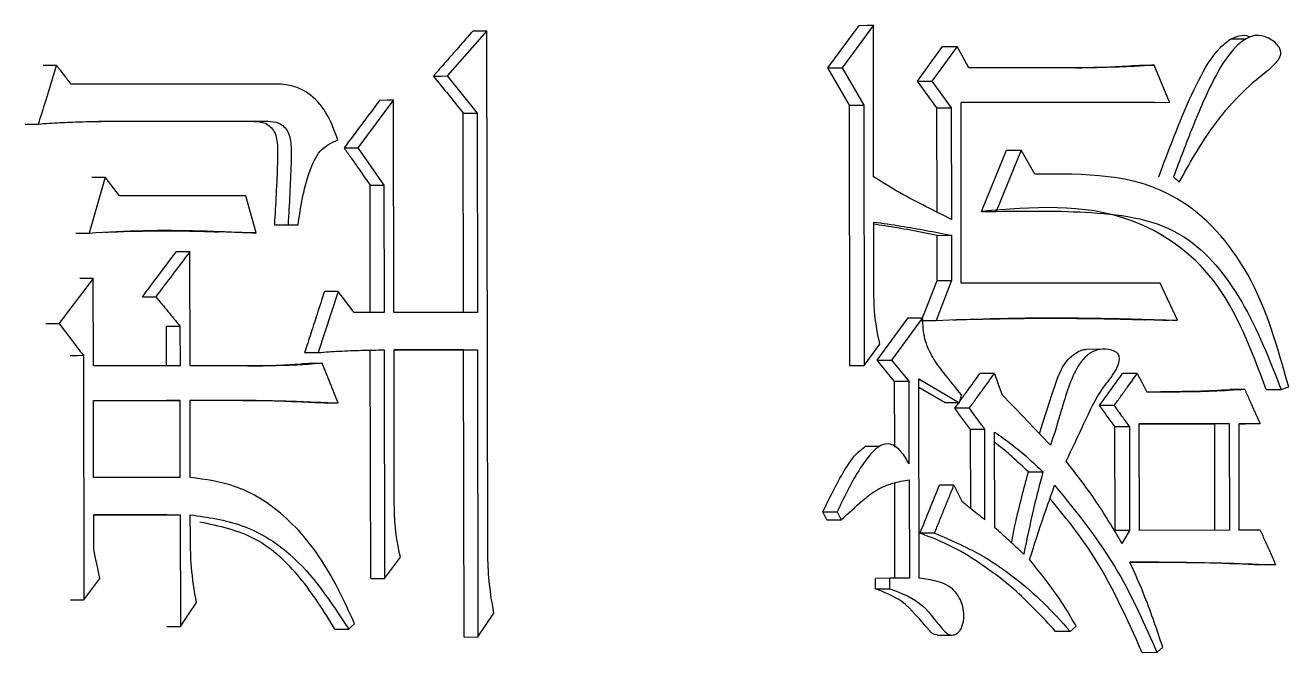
# Model space of a CAD drawing. Header units: millimetres. Extents: x 2462 to 4142, y 835 to 2023.
# Drawn here: x 3101.96 to 3107.11, y 1162.54 to 1165.09 of the extents above; entities that cross this region are included whole.
import ezdxf

# ---------------------------------------------------------------- set-up
doc = ezdxf.new("R2010")
doc.units = ezdxf.units.MM

msp = doc.modelspace()

# ---------------------------------------------------------------- linework, layer by layer
at = {"color": 7, "linetype": 'Continuous', "lineweight": 25}
for p, q in [((3105.2284, 1164.9162), (3105.355, 1165.0893)), ((3105.4135, 1165.0896), (3105.2868, 1164.9164)), ((3105.4146, 1164.473), (3105.4135, 1165.0896)), ((3103.8395, 1165.0673), (3103.6782, 1164.8833)), ((3103.8431, 1162.9579), (3103.8395, 1165.0673)), ((3106.9292, 1165.0331), (3106.8679, 1165.0328)), ((3105.5928, 1164.8622), (3105.6952, 1165.0029)), ((3105.7542, 1165.0032), (3105.6517, 1164.8625)), ((3105.8018, 1164.9166), (3105.7542, 1165.0032)), ((3106.6196, 1164.7763), (3106.5568, 1164.9277)), ((3103.6782, 1164.8833), (3103.7997, 1164.7319)), ((3105.3159, 1164.7648), (3105.2284, 1164.9162)), ((3105.2868, 1164.9164), (3105.3744, 1164.765)), ((3106.2823, 1164.9168), (3105.8018, 1164.9166)), ((3102.9635, 1164.8505), (3102.1449, 1164.8501)), ((3105.672, 1164.7541), (3105.5928, 1164.8622)), ((3105.6517, 1164.8625), (3105.7309, 1164.7543)), ((3103.4596, 1164.7859), (3103.3139, 1164.5911)), ((3103.4611, 1163.9205), (3103.4596, 1164.7859)), ((3105.7704, 1164.776), (3106.6196, 1164.7763)), ((3105.7717, 1164.0404), (3105.7704, 1164.776)), ((3106.5595, 1164.776), (3105.7704, 1164.7758)), ((3106.5595, 1164.776), (3106.6196, 1164.7763)), ((3103.7446, 1163.9204), (3103.7432, 1164.7317)), ((3103.7997, 1164.7319), (3103.8011, 1163.9206)), ((3105.3177, 1163.7047), (3105.3159, 1164.7648)), ((3105.3744, 1164.765), (3105.3762, 1163.7049)), ((3105.6727, 1164.3294), (3105.672, 1164.7541)), ((3105.7309, 1164.7543), (3105.7317, 1164.3)), ((3102.8921, 1164.6988), (3102.2581, 1164.6985)), ((3102.9475, 1164.6991), (3102.2684, 1164.6988)), ((3102.8922, 1164.6988), (3102.9476, 1164.6991)), ((3103.3139, 1164.5911), (3103.4197, 1164.4397)), ((3105.8541, 1164.3323), (3105.956, 1164.5811)), ((3106.0154, 1164.5814), (3105.9133, 1164.3325)), ((3106.0707, 1164.484), (3106.0154, 1164.5814)), ((3102.2852, 1164.4716), (3102.2199, 1164.2444)), ((3102.3428, 1164.3959), (3102.2852, 1164.4716)), ((3103.3646, 1163.9204), (3103.3637, 1164.4394)), ((3103.4197, 1164.4397), (3103.4205, 1163.9205)), ((3102.8583, 1164.3962), (3102.3428, 1164.3959)), ((3102.8993, 1164.2447), (3102.8583, 1164.3962)), ((3103.0297, 1164.2773), (3102.9742, 1164.277)), ((3103.0149, 1164.277), (3102.9742, 1164.277)), ((3103.0149, 1164.277), (3103.0704, 1164.2773)), ((3103.0297, 1164.2773), (3103.0704, 1164.2773)), ((3105.4154, 1164.0078), (3105.4149, 1164.2891)), ((3102.844, 1164.2445), (3102.7447, 1164.2489)), ((3105.6728, 1164.2349), (3105.7318, 1164.2351)), ((3105.6732, 1164.051), (3105.6728, 1164.2349)), ((3105.7318, 1164.2351), (3105.7321, 1164.0512)), ((3102.6307, 1163.7037), (3102.6299, 1164.1689)), ((3102.1822, 1164.0603), (3102.2366, 1164.0605)), ((3102.2372, 1163.7035), (3102.2366, 1164.0605)), ((3105.6102, 1163.8887), (3105.6732, 1164.051)), ((3105.7321, 1164.0512), (3105.6691, 1163.8889)), ((3105.6732, 1164.051), (3105.7321, 1164.0512)), ((3103.2336, 1164.0069), (3103.1527, 1163.7581)), ((3103.2988, 1163.9204), (3103.2336, 1164.0069)), ((3106.5817, 1164.0407), (3105.7717, 1164.0404)), ((3106.6524, 1163.8893), (3106.5817, 1164.0407)), ((3103.4205, 1163.9205), (3103.2988, 1163.9204)), ((3103.8011, 1163.9206), (3103.4611, 1163.9205)), ((3105.4286, 1163.7264), (3105.5549, 1163.8995)), ((3105.6137, 1163.8997), (3105.4872, 1163.7266)), ((3105.5549, 1163.8995), (3105.6137, 1163.8998)), ((3102.5349, 1163.7035), (3102.5346, 1163.8657)), ((3102.5895, 1163.866), (3102.5898, 1163.7037)), ((3106.5922, 1163.889), (3106.52, 1163.8915)), ((3105.3762, 1163.7049), (3105.4395, 1163.7915)), ((3102.1961, 1163.7468), (3102.1978, 1162.7516)), ((3103.3664, 1162.8385), (3103.3648, 1163.7688)), ((3103.4208, 1163.769), (3103.4224, 1162.8387)), ((3103.4613, 1163.769), (3103.8013, 1163.7692)), ((3103.4624, 1163.1416), (3103.4613, 1163.769)), ((3103.7449, 1163.7689), (3103.4613, 1163.7688)), ((3103.7449, 1163.7689), (3103.8013, 1163.7692)), ((3103.7468, 1162.6007), (3103.7449, 1163.7689)), ((3103.8013, 1163.7692), (3103.8033, 1162.6009)), ((3106.3405, 1163.7713), (3106.28, 1163.7711)), ((3102.5898, 1163.7037), (3102.2372, 1163.7035)), ((3102.9002, 1163.7039), (3102.6307, 1163.7037)), ((3105.3177, 1163.7047), (3105.3762, 1163.7049)), ((3105.5, 1163.6399), (3105.4286, 1163.7264)), ((3105.4872, 1163.7266), (3105.5587, 1163.6401)), ((3105.5587, 1163.6401), (3105.5, 1163.6399)), ((3105.5004, 1163.3728), (3105.5, 1163.6399)), ((3105.5593, 1163.3048), (3105.5587, 1163.6401)), ((3105.5997, 1162.8396), (3105.5983, 1163.6509)), ((3105.5983, 1163.6509), (3105.7646, 1163.5536)), ((3105.7056, 1163.5534), (3105.5984, 1163.6162)), ((3105.7646, 1163.5536), (3105.7725, 1163.5861)), ((3106.9261, 1163.6081), (3106.8656, 1163.6079)), ((3107.074, 1163.6082), (3107.1051, 1163.619)), ((3102.2375, 1163.5629), (3102.59, 1163.5631)), ((3102.238, 1163.2492), (3102.2375, 1163.5629)), ((3102.59, 1163.5631), (3102.5351, 1163.5629)), ((3102.5905, 1163.2494), (3102.59, 1163.5631)), ((3102.9005, 1163.5633), (3102.6309, 1163.5631)), ((3102.6314, 1163.2494), (3102.6309, 1163.5631)), ((3102.8452, 1163.563), (3102.6309, 1163.5629)), ((3102.8452, 1163.563), (3102.9005, 1163.5633)), ((3105.7451, 1163.5318), (3105.761, 1163.5536)), ((3105.8042, 1163.532), (3105.7451, 1163.5318)), ((3106.3945, 1163.543), (3106.3347, 1163.5428)), ((3105.8675, 1163.4455), (3105.8083, 1163.4453)), ((3105.8083, 1163.4453), (3105.8089, 1163.125)), ((3105.8681, 1163.0777), (3105.8675, 1163.4455)), ((3105.9076, 1163.0453), (3105.907, 1163.4347)), ((3106.4574, 1163.4565), (3106.3975, 1163.4563)), ((3106.3982, 1163.0344), (3106.3975, 1163.4563)), ((3106.4581, 1163.0346), (3106.4574, 1163.4565)), ((3106.864, 1163.4675), (3106.4966, 1163.4674)), ((3106.4973, 1163.0347), (3106.4966, 1163.4674)), ((3106.8035, 1163.4672), (3106.4966, 1163.4671)), ((3106.864, 1163.4675), (3106.8035, 1163.4672)), ((3106.8043, 1163.0345), (3106.8035, 1163.4672)), ((3106.8647, 1163.0348), (3106.864, 1163.4675)), ((3106.9887, 1163.4675), (3106.903, 1163.4675)), ((3106.9037, 1163.0348), (3106.903, 1163.4675)), ((3106.928, 1163.4673), (3106.903, 1163.4672)), ((3105.4369, 1163.3756), (3105.3784, 1163.3753)), ((3102.5905, 1163.2494), (3102.238, 1163.2492)), ((3105.5013, 1162.8396), (3105.5007, 1163.228)), ((3105.5594, 1163.2399), (3105.5601, 1162.8396)), ((3106.0448, 1163.2723), (3106.1043, 1163.2725)), ((3102.2383, 1163.0978), (3102.5908, 1163.098)), ((3102.2385, 1162.9572), (3102.2383, 1163.0978)), ((3102.5359, 1163.0977), (3102.2383, 1163.0976)), ((3102.5359, 1163.0977), (3102.5908, 1163.098)), ((3102.5908, 1163.098), (3102.5916, 1162.6436)), ((3102.6319, 1163.0006), (3102.6317, 1163.098)), ((3105.2076, 1163.1097), (3105.266, 1163.1099)), ((3105.2235, 1163.0773), (3105.2076, 1163.1097)), ((3105.2235, 1163.0773), (3105.2819, 1163.0775)), ((3105.266, 1163.1099), (3105.2819, 1163.0775)), ((3105.6627, 1163.0235), (3105.6038, 1163.0233)), ((3106.8647, 1163.0348), (3106.4973, 1163.0347)), ((3106.9894, 1163.0348), (3106.9037, 1163.0348)), ((3103.4224, 1162.8387), (3103.4871, 1162.9253)), ((3103.3664, 1162.8385), (3103.4224, 1162.8387)), ((3105.4808, 1162.8396), (3105.4222, 1162.8393)), ((3105.4222, 1162.7961), (3105.4222, 1162.8393)), ((3105.4809, 1162.7963), (3105.4808, 1162.8396)), ((3105.5601, 1162.8396), (3105.4808, 1162.8396)), ((3105.4222, 1162.7961), (3105.4809, 1162.7963)), ((3102.1435, 1162.7514), (3102.1978, 1162.7516)), ((3103.8033, 1162.6009), (3103.8678, 1162.6983)), ((3102.5367, 1162.6434), (3102.5916, 1162.6436)), ((3103.2208, 1162.6329), (3103.2766, 1162.6331)), ((3105.6738, 1162.6084), (3105.7328, 1162.6087)), ((3106.2155, 1162.6235), (3106.1559, 1162.6233)), ((3103.7468, 1162.6007), (3103.8033, 1162.6009)), ((3106.5686, 1162.5371), (3106.5085, 1162.5368))]:
    msp.add_line(p, q, dxfattribs=at)
at = {"color": 7, "linetype": 'Continuous', "lineweight": 25, "flags": 128}
for points in [[(3105.355, 1165.0893), (3105.3878, 1165.0895), (3105.4135, 1165.0896)], [(3103.783, 1165.067), (3103.8147, 1165.0672), (3103.8395, 1165.0673)], [(3105.6952, 1165.0029), (3105.7283, 1165.003), (3105.7542, 1165.0032)], [(3102.0872, 1164.9258), (3102.0568, 1164.9257), (3102.033, 1164.9256)], [(3106.4967, 1164.9275), (3106.5303, 1164.9276), (3106.5568, 1164.9277)], [(3103.6218, 1164.8831), (3103.6534, 1164.8832), (3103.6782, 1164.8833)], [(3105.2284, 1164.9162), (3105.2611, 1164.9163), (3105.2868, 1164.9164)], [(3105.5928, 1164.8622), (3105.6258, 1164.8624), (3105.6517, 1164.8625)], [(3103.4036, 1164.7856), (3103.435, 1164.7858), (3103.4596, 1164.7859)], [(3103.7432, 1164.7317), (3103.7749, 1164.7318), (3103.7997, 1164.7319)], [(3105.3159, 1164.7648), (3105.3486, 1164.7649), (3105.3744, 1164.765)], [(3105.672, 1164.7541), (3105.705, 1164.7542), (3105.7309, 1164.7543)], [(3101.9595, 1164.6876), (3101.9897, 1164.6877), (3102.0136, 1164.6878)], [(3103.258, 1164.5908), (3103.2893, 1164.591), (3103.3139, 1164.5911)], [(3105.956, 1164.5811), (3105.9893, 1164.5813), (3106.0154, 1164.5814)], [(3102.2307, 1164.4713), (3102.2612, 1164.4715), (3102.2852, 1164.4716)], [(3106.6593, 1164.4518), (3106.6533, 1164.4573), (3106.6446, 1164.4653), (3106.6358, 1164.4734)], [(3103.3637, 1164.4394), (3103.395, 1164.4396), (3103.4197, 1164.4397)], [(3105.8541, 1164.3323), (3105.8689, 1164.3324), (3105.8837, 1164.3324), (3105.9133, 1164.3325)], [(3102.1655, 1164.2442), (3102.1959, 1164.2443), (3102.2199, 1164.2444)], [(3102.8993, 1164.2447), (3102.8683, 1164.2446), (3102.844, 1164.2445)], [(3102.5749, 1164.1686), (3102.6057, 1164.1688), (3102.6299, 1164.1689)], [(3103.2336, 1164.0069), (3103.2024, 1164.0068), (3103.1779, 1164.0067)], [(3102.4363, 1163.9847), (3102.4669, 1163.9848), (3102.491, 1163.9849)], [(3102.043, 1163.8763), (3102.0733, 1163.8764), (3102.0972, 1163.8766)], [(3102.5346, 1163.8657), (3102.5653, 1163.8659), (3102.5895, 1163.866)], [(3105.6102, 1163.8887), (3105.6432, 1163.8888), (3105.6691, 1163.8889)], [(3106.6524, 1163.8893), (3106.6187, 1163.8891), (3106.5922, 1163.889)], [(3102.1418, 1163.7465), (3102.1722, 1163.7467), (3102.1961, 1163.7468)], [(3103.0971, 1163.7578), (3103.1282, 1163.758), (3103.1527, 1163.7581)], [(3103.1134, 1163.7146), (3103.1446, 1163.7147), (3103.169, 1163.7148)], [(3105.4286, 1163.7264), (3105.4614, 1163.7265), (3105.4872, 1163.7266)], [(3105.9065, 1163.6727), (3105.8734, 1163.6725), (3105.8473, 1163.6724)], [(3105.9065, 1163.6727), (3105.9224, 1163.6294), (3105.9382, 1163.5862)], [(3106.4884, 1163.6729), (3106.4548, 1163.6727), (3106.4284, 1163.6726)], [(3106.4884, 1163.6729), (3106.508, 1163.635), (3106.5277, 1163.5972)], [(3107.0133, 1163.6079), (3107.038, 1163.608), (3107.056, 1163.6081), (3107.074, 1163.6082)], [(3103.2344, 1163.5526), (3103.2032, 1163.5525), (3103.1786, 1163.5523)], [(3105.7646, 1163.5536), (3105.7316, 1163.5535), (3105.7056, 1163.5534)], [(3106.9887, 1163.4675), (3106.9547, 1163.4674), (3106.928, 1163.4673)], [(3105.7415, 1163.2183), (3105.7084, 1163.2182), (3105.6825, 1163.218)], [(3105.7415, 1163.2183), (3105.7573, 1163.1858), (3105.7732, 1163.1534)], [(3106.4581, 1163.0346), (3106.4246, 1163.0345), (3106.3982, 1163.0344)], [(3106.4269, 1162.9806), (3106.4425, 1163.0076), (3106.4581, 1163.0346)], [(3102.2633, 1162.8382), (3102.2532, 1162.8867), (3102.2458, 1162.9219), (3102.2385, 1162.9572)], [(3107.0519, 1162.8942), (3107.0179, 1162.8941), (3106.9912, 1162.894)], [(3103.2766, 1162.6331), (3103.2887, 1162.644), (3103.3009, 1162.6548)], [(3106.2155, 1162.6235), (3106.2273, 1162.6343), (3106.239, 1162.6452)], [(3106.5686, 1162.5371), (3106.5804, 1162.5479), (3106.5921, 1162.5587)]]:
    msp.add_lwpolyline(points, dxfattribs=at)
at = {"color": 7, "linetype": 'Continuous', "lineweight": 25}
for points, knots in [([(3103.783, 1165.067), (3103.763, 1165.0442), (3103.7262, 1165.0021), (3103.6724, 1164.9408), (3103.6387, 1164.9023), (3103.6218, 1164.8831)], [0, 0, 0, 0, 0.37251, 0.686255, 1, 1, 1, 1]), ([(3106.5757, 1164.4731), (3106.606, 1164.5535), (3106.6561, 1164.6861), (3106.7346, 1164.8653), (3106.7997, 1164.977), (3106.8623, 1165.0319), (3106.9024, 1165.0492), (3106.9326, 1165.0502), (3106.9467, 1165.0422), (3106.9487, 1165.0411)], [0, 0, 0, 0, 0.340744, 0.562095, 0.785843, 0.86251, 0.925647, 0.989253, 1, 1, 1, 1]), ([(3106.6593, 1164.4517), (3106.7003, 1164.5248), (3106.7957, 1164.695), (3106.9413, 1164.8492), (3107.0479, 1164.9272), (3107.0681, 1164.9572), (3107.0728, 1164.9693), (3107.0734, 1164.981), (3107.0705, 1164.9926), (3107.0615, 1165.0083), (3107.0389, 1165.0297), (3107.0054, 1165.0468), (3106.9656, 1165.0502), (3106.9213, 1165.0323), (3106.8609, 1164.9773), (3106.7878, 1164.8538), (3106.7129, 1164.6774), (3106.6616, 1164.5415), (3106.6359, 1164.4734)], [0, 0, 0, 0, 0.1630543, 0.380104, 0.4338973, 0.4429513, 0.4520899, 0.4580082, 0.4639154, 0.4738499, 0.4929681, 0.5284012, 0.5556325, 0.5828568, 0.6338586, 0.7245, 0.8619389, 1, 1, 1, 1]), ([(3102.0136, 1164.6878), (3102.0232, 1164.7191), (3102.0404, 1164.7744), (3102.0649, 1164.8537), (3102.0798, 1164.9018), (3102.0872, 1164.9258)], [0, 0, 0, 0, 0.394054, 0.697027, 1, 1, 1, 1]), ([(3102.0872, 1164.9258), (3102.092, 1164.9195), (3102.1016, 1164.9069), (3102.1161, 1164.888), (3102.1305, 1164.8691), (3102.1401, 1164.8564), (3102.1449, 1164.8501)], [0, 0, 0, 0, 0.25, 0.5, 0.75, 1, 1, 1, 1]), ([(3106.2384, 1164.9168), (3106.2601, 1164.917), (3106.3089, 1164.9176), (3106.395, 1164.9207), (3106.4593, 1164.925), (3106.4967, 1164.9275)], [0, 0, 0, 0, 0.251979, 0.564856, 1, 1, 1, 1]), ([(3106.5568, 1164.9277), (3106.5299, 1164.9259), (3106.4761, 1164.9222), (3106.3846, 1164.9181), (3106.32, 1164.9173), (3106.2823, 1164.9168)], [0, 0, 0, 0, 0.294545, 0.589103, 1, 1, 1, 1]), ([(3103.6218, 1164.8831), (3103.6421, 1164.8578), (3103.6826, 1164.8074), (3103.723, 1164.7569), (3103.7432, 1164.7317)], [0, 0, 0, 0, 0.5, 1, 1, 1, 1]), ([(3103.2326, 1164.6235), (3103.2185, 1164.6617), (3103.191, 1164.7366), (3103.1198, 1164.8145), (3103.0396, 1164.8499), (3102.9888, 1164.8503), (3102.9635, 1164.8505)], [0, 0, 0, 0, 0.291536, 0.572529, 0.787238, 1, 1, 1, 1]), ([(3103.4036, 1164.7856), (3103.3851, 1164.7609), (3103.3516, 1164.7161), (3103.3031, 1164.6511), (3103.273, 1164.6109), (3103.258, 1164.5908)], [0, 0, 0, 0, 0.380988, 0.690494, 1, 1, 1, 1]), ([(3102.0136, 1164.6878), (3102.0427, 1164.6899), (3102.0997, 1164.6939), (3102.1846, 1164.6972), (3102.2405, 1164.6982), (3102.2684, 1164.6988)], [0, 0, 0, 0, 0.342501, 0.6712, 1, 1, 1, 1]), ([(3102.8921, 1164.6988), (3102.9074, 1164.698), (3102.9383, 1164.6963), (3102.9807, 1164.6575), (3102.9882, 1164.5929), (3102.985, 1164.467), (3102.979, 1164.3611), (3102.9742, 1164.277)], [0, 0, 0, 0, 0.110713, 0.224021, 0.354792, 0.487696, 1, 1, 1, 1]), ([(3102.9475, 1164.6991), (3102.9628, 1164.6983), (3102.9937, 1164.6965), (3103.0361, 1164.6578), (3103.0437, 1164.5931), (3103.0405, 1164.4672), (3103.0345, 1164.3613), (3103.0297, 1164.2773)], [0, 0, 0, 0, 0.110827, 0.224198, 0.354947, 0.487818, 1, 1, 1, 1]), ([(3103.0704, 1164.2773), (3103.0824, 1164.3563), (3103.0989, 1164.4655), (3103.1615, 1164.5916), (3103.2093, 1164.6131), (3103.2326, 1164.6235)], [0, 0, 0, 0, 0.573316, 0.79235, 1, 1, 1, 1]), ([(3103.258, 1164.5908), (3103.2669, 1164.5781), (3103.2848, 1164.5526), (3103.32, 1164.5021), (3103.3463, 1164.4644), (3103.3637, 1164.4394)], [0, 0, 0, 0, 0.252881, 0.505762, 1, 1, 1, 1]), ([(3105.7317, 1164.3), (3105.6972, 1164.3171), (3105.6264, 1164.3521), (3105.5197, 1164.4072), (3105.4496, 1164.4511), (3105.4146, 1164.473)], [0, 0, 0, 0, 0.32194, 0.6606, 1, 1, 1, 1]), ([(3107.1051, 1163.619), (3107.0601, 1163.7783), (3106.9724, 1164.0887), (3106.6068, 1164.4885), (3106.2726, 1164.4857), (3106.0707, 1164.484)], [0, 0, 0, 0, 0.294377, 0.573566, 1, 1, 1, 1]), ([(3107.0133, 1163.6079), (3106.9538, 1163.7678), (3106.8382, 1164.078), (3106.3993, 1164.3786), (3106.0605, 1164.3498), (3105.8541, 1164.3323)], [0, 0, 0, 0, 0.2936619, 0.5697682, 1, 1, 1, 1]), ([(3105.9133, 1164.3325), (3106.0421, 1164.3342), (3106.2994, 1164.3374), (3106.6762, 1164.2856), (3106.9326, 1163.9704), (3107.0263, 1163.7305), (3107.074, 1163.6082)], [0, 0, 0, 0, 0.273656, 0.5467643, 0.7688728, 1, 1, 1, 1]), ([(3102.2199, 1164.2444), (3102.2936, 1164.2487), (3102.4439, 1164.2574), (3102.6323, 1164.2552), (3102.7849, 1164.2497), (3102.8612, 1164.2464), (3102.8993, 1164.2447)], [0, 0, 0, 0, 0.324735, 0.662197, 0.831093, 1, 1, 1, 1]), ([(3102.2844, 1164.2479), (3102.2845, 1164.2479), (3102.2845, 1164.2479), (3102.2902, 1164.2481), (3102.3666, 1164.2511), (3102.4895, 1164.2541), (3102.5891, 1164.2534), (3102.678, 1164.2516), (3102.7219, 1164.2498), (3102.7475, 1164.2488)], [0, 0, 0, 0, 0.00169, 0.006622, 0.063807, 0.468309, 0.690429, 0.819789, 1, 1, 1, 1]), ([(3105.4149, 1164.2891), (3105.4518, 1164.2839), (3105.5233, 1164.2739), (3105.6289, 1164.2553), (3105.6975, 1164.2419), (3105.7318, 1164.2351)], [0, 0, 0, 0, 0.347753, 0.673826, 1, 1, 1, 1]), ([(3105.6728, 1164.2349), (3105.6366, 1164.242), (3105.566, 1164.2559), (3105.4799, 1164.2706), (3105.4301, 1164.2779), (3105.4149, 1164.2801)], [0, 0, 0, 0, 0.422723, 0.824377, 1, 1, 1, 1]), ([(3102.4363, 1163.9847), (3102.4594, 1164.0153), (3102.5056, 1164.0767), (3102.5518, 1164.138), (3102.5749, 1164.1686)], [0, 0, 0, 0, 0.5, 1, 1, 1, 1]), ([(3102.6299, 1164.1689), (3102.6067, 1164.1382), (3102.5605, 1164.0769), (3102.5142, 1164.0156), (3102.491, 1163.9849)], [0, 0, 0, 0, 0.5, 1, 1, 1, 1]), ([(3102.2366, 1164.0605), (3102.2134, 1164.0299), (3102.167, 1163.9685), (3102.1205, 1163.9072), (3102.0972, 1163.8766)], [0, 0, 0, 0, 0.5, 1, 1, 1, 1]), ([(3103.1779, 1164.0067), (3103.1678, 1163.9756), (3103.1493, 1163.9187), (3103.1224, 1163.8357), (3103.1055, 1163.7838), (3103.0971, 1163.7578)], [0, 0, 0, 0, 0.374076, 0.687038, 1, 1, 1, 1]), ([(3105.4395, 1163.7915), (3105.4316, 1163.8313), (3105.4173, 1163.9024), (3105.416, 1163.9756), (3105.4154, 1164.0078)], [0, 0, 0, 0, 0.558835, 1, 1, 1, 1]), ([(3102.491, 1163.9849), (3102.5074, 1163.9651), (3102.5403, 1163.9255), (3102.5731, 1163.8858), (3102.5895, 1163.866)], [0, 0, 0, 0, 0.500001, 1, 1, 1, 1]), ([(3105.7725, 1163.5861), (3105.7479, 1163.616), (3105.7074, 1163.6653), (3105.6532, 1163.7373), (3105.6183, 1163.813), (3105.6153, 1163.8706), (3105.6137, 1163.8997)], [0, 0, 0, 0, 0.334385, 0.5522024, 0.7732715, 1, 1, 1, 1]), ([(3105.6691, 1163.8889), (3105.7424, 1163.8916), (3105.9436, 1163.8988), (3106.2719, 1163.901), (3106.5255, 1163.8932), (3106.6524, 1163.8893)], [0, 0, 0, 0, 0.2224698, 0.6110883, 1, 1, 1, 1]), ([(3105.7365, 1163.8913), (3105.7375, 1163.8913), (3105.7391, 1163.8914), (3105.8516, 1163.8947), (3106.0765, 1163.8991), (3106.3156, 1163.8966), (3106.4402, 1163.8939), (3106.4927, 1163.8925), (3106.5157, 1163.8918), (3106.5185, 1163.8917), (3106.5202, 1163.8917)], [0, 0, 0, 0, 0.023509, 0.041616, 0.497982, 0.764054, 0.891564, 0.951194, 0.968448, 1, 1, 1, 1]), ([(3102.0972, 1163.8766), (3102.1137, 1163.8549), (3102.1467, 1163.8117), (3102.1796, 1163.7684), (3102.1961, 1163.7468)], [0, 0, 0, 0, 0.500001, 1, 1, 1, 1]), ([(3103.1527, 1163.7581), (3103.1811, 1163.7601), (3103.2399, 1163.7643), (3103.3293, 1163.7675), (3103.3903, 1163.7685), (3103.4208, 1163.769)], [0, 0, 0, 0, 0.317273, 0.658579, 1, 1, 1, 1]), ([(3106.0901, 1163.428), (3106.0937, 1163.44), (3106.1105, 1163.4976), (3106.1454, 1163.5965), (3106.1806, 1163.7102), (3106.2376, 1163.7574), (3106.2657, 1163.7719), (3106.2802, 1163.771), (3106.2804, 1163.771)], [0, 0, 0, 0, 0.087432, 0.419547, 0.752795, 0.876045, 0.998998, 1, 1, 1, 1]), ([(3106.1985, 1163.3158), (3106.2227, 1163.3668), (3106.2711, 1163.4687), (3106.3309, 1163.599), (3106.3926, 1163.667), (3106.4116, 1163.708), (3106.4158, 1163.7285), (3106.4159, 1163.74), (3106.4127, 1163.7493), (3106.4068, 1163.7571), (3106.3936, 1163.7661), (3106.3645, 1163.7735), (3106.3232, 1163.7718), (3106.2789, 1163.7467), (3106.2203, 1163.6687), (3106.1841, 1163.5364), (3106.1501, 1163.4274), (3106.1355, 1163.3807)], [0, 0, 0, 0, 0.161579, 0.323324, 0.40434, 0.438668, 0.45011, 0.461656, 0.469309, 0.476933, 0.490584, 0.519382, 0.576919, 0.627894, 0.680324, 0.863019, 1, 1, 1, 1]), ([(3102.8645, 1163.7039), (3102.8881, 1163.704), (3102.9414, 1163.7043), (3103.0244, 1163.7082), (3103.0837, 1163.7125), (3103.1134, 1163.7146)], [0, 0, 0, 0, 0.283287, 0.641554, 1, 1, 1, 1]), ([(3103.169, 1163.7148), (3103.1388, 1163.7122), (3103.079, 1163.707), (3102.9893, 1163.7044), (3102.9299, 1163.7041), (3102.9002, 1163.7039)], [0, 0, 0, 0, 0.338394, 0.669103, 1, 1, 1, 1]), ([(3103.2344, 1163.5526), (3103.2235, 1163.5796), (3103.2017, 1163.6337), (3103.1799, 1163.6878), (3103.169, 1163.7148)], [0, 0, 0, 0, 0.500001, 1, 1, 1, 1]), ([(3105.7664, 1163.5611), (3105.7764, 1163.5748), (3105.8033, 1163.6119), (3105.8303, 1163.649), (3105.8473, 1163.6724)], [0, 0, 0, 0, 0.368195, 1, 1, 1, 1]), ([(3105.8042, 1163.532), (3105.8132, 1163.5444), (3105.8312, 1163.5691), (3105.8653, 1163.616), (3105.8904, 1163.6505), (3105.9065, 1163.6727)], [0, 0, 0, 0, 0.263606, 0.527213, 1, 1, 1, 1]), ([(3106.3347, 1163.5428), (3106.3503, 1163.5644), (3106.3816, 1163.6077), (3106.4128, 1163.651), (3106.4284, 1163.6726)], [0, 0, 0, 0, 0.5, 1, 1, 1, 1]), ([(3106.3945, 1163.543), (3106.4035, 1163.5554), (3106.4214, 1163.5801), (3106.4526, 1163.6234), (3106.475, 1163.6543), (3106.4884, 1163.6729)], [0, 0, 0, 0, 0.285574, 0.571147, 1, 1, 1, 1]), ([(3106.1355, 1163.3807), (3106.1027, 1163.415), (3106.037, 1163.4834), (3105.9712, 1163.5519), (3105.9382, 1163.5862)], [0, 0, 0, 0, 0.499922, 1, 1, 1, 1]), ([(3106.9261, 1163.6081), (3106.8829, 1163.6052), (3106.7951, 1163.5994), (3106.6623, 1163.597), (3106.5726, 1163.5971), (3106.5277, 1163.5972)], [0, 0, 0, 0, 0.326156, 0.663016, 1, 1, 1, 1]), ([(3106.7145, 1163.6004), (3106.7114, 1163.6003), (3106.6886, 1163.5995), (3106.6135, 1163.5977), (3106.5576, 1163.5973), (3106.5368, 1163.5972), (3106.5327, 1163.5972)], [0, 0, 0, 0, 0.087977, 0.640379, 0.930214, 1, 1, 1, 1]), ([(3106.714, 1163.6006), (3106.7201, 1163.6008), (3106.7708, 1163.6021), (3106.8213, 1163.6052), (3106.8656, 1163.6079)], [0, 0, 0, 0, 0.122033, 1, 1, 1, 1]), ([(3106.9261, 1163.6081), (3106.9326, 1163.5936), (3106.9463, 1163.5628), (3106.9671, 1163.516), (3106.9815, 1163.4837), (3106.9887, 1163.4675)], [0, 0, 0, 0, 0.310621, 0.65531, 1, 1, 1, 1]), ([(3103.1786, 1163.5523), (3103.1436, 1163.5539), (3103.0706, 1163.5571), (3102.9595, 1163.5616), (3102.8833, 1163.5625), (3102.8452, 1163.563)], [0, 0, 0, 0, 0.31565, 0.65779, 1, 1, 1, 1]), ([(3102.9005, 1163.5633), (3102.936, 1163.5628), (3103.0095, 1163.562), (3103.1208, 1163.5575), (3103.1965, 1163.5542), (3103.2344, 1163.5526)], [0, 0, 0, 0, 0.3183945, 0.6591849, 1, 1, 1, 1]), ([(3105.8083, 1163.4453), (3105.7978, 1163.4597), (3105.7767, 1163.4885), (3105.7556, 1163.5174), (3105.7451, 1163.5318)], [0, 0, 0, 0, 0.500001, 1, 1, 1, 1]), ([(3105.8675, 1163.4455), (3105.8584, 1163.4579), (3105.8434, 1163.4785), (3105.8223, 1163.5073), (3105.8102, 1163.5238), (3105.8042, 1163.532)], [0, 0, 0, 0, 0.428365, 0.714182, 1, 1, 1, 1]), ([(3106.3975, 1163.4563), (3106.387, 1163.4707), (3106.3661, 1163.4995), (3106.3452, 1163.5284), (3106.3347, 1163.5428)], [0, 0, 0, 0, 0.500001, 1, 1, 1, 1]), ([(3106.4574, 1163.4565), (3106.4484, 1163.4689), (3106.4335, 1163.4895), (3106.4125, 1163.5183), (3106.4005, 1163.5348), (3106.3945, 1163.543)], [0, 0, 0, 0, 0.428365, 0.714182, 1, 1, 1, 1]), ([(3105.907, 1163.4347), (3105.9305, 1163.4181), (3105.9766, 1163.3855), (3106.0425, 1163.3313), (3106.0836, 1163.2921), (3106.1043, 1163.2725)], [0, 0, 0, 0, 0.343045, 0.670986, 1, 1, 1, 1]), ([(3105.5593, 1163.3048), (3105.5493, 1163.3221), (3105.5296, 1163.3562), (3105.488, 1163.3907), (3105.4422, 1163.3835), (3105.3979, 1163.343), (3105.335, 1163.2542), (3105.2934, 1163.1673), (3105.266, 1163.1099)], [0, 0, 0, 0, 0.121784, 0.238894, 0.329995, 0.425945, 0.621085, 1, 1, 1, 1]), ([(3106.0448, 1163.2723), (3106.023, 1163.2928), (3105.9809, 1163.3328), (3105.9344, 1163.3719), (3105.9096, 1163.3897), (3105.907, 1163.3915)], [0, 0, 0, 0, 0.488312, 0.947462, 1, 1, 1, 1]), ([(3105.2076, 1163.1097), (3105.2353, 1163.1663), (3105.2773, 1163.2521), (3105.3365, 1163.343), (3105.3699, 1163.3676), (3105.3794, 1163.3746)], [0, 0, 0, 0, 0.581276, 0.880568, 1, 1, 1, 1]), ([(3106.4269, 1162.9806), (3106.4087, 1163.0113), (3106.3722, 1163.0728), (3106.2988, 1163.1877), (3106.238, 1163.2655), (3106.1986, 1163.3158)], [0, 0, 0, 0, 0.260626, 0.5213, 1, 1, 1, 1]), ([(3103.3009, 1162.6548), (3103.2597, 1162.7438), (3103.1784, 1162.9195), (3103.0085, 1163.1124), (3102.8191, 1163.2248), (3102.6937, 1163.2412), (3102.6314, 1163.2494)], [0, 0, 0, 0, 0.289657, 0.571456, 0.787204, 1, 1, 1, 1]), ([(3105.2819, 1163.0775), (3105.3107, 1163.104), (3105.3579, 1163.1475), (3105.4268, 1163.2021), (3105.4922, 1163.229), (3105.5371, 1163.2362), (3105.5594, 1163.2399)], [0, 0, 0, 0, 0.34464, 0.565757, 0.783533, 1, 1, 1, 1]), ([(3105.9762, 1162.9842), (3105.9817, 1163.0127), (3105.9939, 1163.0756), (3106.018, 1163.1713), (3106.0359, 1163.2386), (3106.0448, 1163.2723)], [0, 0, 0, 0, 0.2923341, 0.646055, 1, 1, 1, 1]), ([(3106.1043, 1163.2725), (3106.0909, 1163.2224), (3106.0616, 1163.1118), (3106.0386, 1162.9989), (3106.0261, 1162.9371)], [0, 0, 0, 0, 0.4532284, 1, 1, 1, 1]), ([(3105.6038, 1163.0233), (3105.6169, 1163.0558), (3105.6431, 1163.1207), (3105.6694, 1163.1856), (3105.6825, 1163.218)], [0, 0, 0, 0, 0.500001, 1, 1, 1, 1]), ([(3105.6627, 1163.0235), (3105.6693, 1163.0398), (3105.6824, 1163.0722), (3105.7021, 1163.1209), (3105.7218, 1163.1696), (3105.7349, 1163.2021), (3105.7415, 1163.2183)], [0, 0, 0, 0, 0.25, 0.5, 0.75, 1, 1, 1, 1]), ([(3106.0497, 1162.9155), (3106.0599, 1162.9475), (3106.0812, 1163.0143), (3106.1152, 1163.1153), (3106.1394, 1163.184), (3106.1516, 1163.2184)], [0, 0, 0, 0, 0.314066, 0.657008, 1, 1, 1, 1]), ([(3106.1516, 1163.2184), (3106.2432, 1163.1056), (3106.4081, 1162.9024), (3106.5192, 1162.6495), (3106.5686, 1162.5371)], [0, 0, 0, 0, 0.555355, 1, 1, 1, 1]), ([(3103.4871, 1162.9253), (3103.479, 1162.9651), (3103.4644, 1163.0362), (3103.463, 1163.1094), (3103.4624, 1163.1416)], [0, 0, 0, 0, 0.558835, 1, 1, 1, 1]), ([(3105.7732, 1163.1534), (3105.7845, 1163.1444), (3105.806, 1163.1273), (3105.8376, 1163.102), (3105.8579, 1163.0858), (3105.8681, 1163.0777)], [0, 0, 0, 0, 0.357705, 0.678852, 1, 1, 1, 1]), ([(3106.5085, 1162.5368), (3106.4448, 1162.679), (3106.3414, 1162.9095), (3106.1905, 1163.094), (3106.1327, 1163.1647)], [0, 0, 0, 0, 0.617133, 1, 1, 1, 1]), ([(3102.6317, 1163.098), (3102.7028, 1163.088), (3102.8459, 1163.0678), (3103.0848, 1162.9243), (3103.2033, 1162.7443), (3103.2766, 1162.6331)], [0, 0, 0, 0, 0.273464, 0.5510094, 1, 1, 1, 1]), ([(3103.2208, 1162.6329), (3103.1759, 1162.7049), (3103.0873, 1162.8471), (3102.9019, 1163.02), (3102.7492, 1163.0519), (3102.6698, 1163.0685)], [0, 0, 0, 0, 0.329759, 0.651011, 1, 1, 1, 1]), ([(3106.1559, 1162.6233), (3106.1, 1162.6838), (3106.0085, 1162.783), (3105.8639, 1162.8909), (3105.7381, 1162.9712), (3105.6484, 1163.006), (3105.6038, 1163.0233)], [0, 0, 0, 0, 0.3444199, 0.5647472, 0.7834291, 1, 1, 1, 1]), ([(3105.6627, 1163.0235), (3105.7312, 1162.9941), (3105.8445, 1162.9454), (3105.9904, 1162.8433), (3106.1082, 1162.7422), (3106.1796, 1162.6632), (3106.2155, 1162.6235)], [0, 0, 0, 0, 0.335399, 0.554927, 0.776461, 1, 1, 1, 1]), ([(3106.0261, 1162.9371), (3106.0154, 1162.9474), (3105.994, 1162.9679), (3105.9548, 1163.0043), (3105.9257, 1163.0296), (3105.9076, 1163.0453)], [0, 0, 0, 0, 0.275387, 0.550784, 1, 1, 1, 1]), ([(3106.9894, 1163.0348), (3106.9959, 1163.0203), (3107.0095, 1162.9895), (3107.0304, 1162.9427), (3107.0447, 1162.9104), (3107.0519, 1162.8942)], [0, 0, 0, 0, 0.310621, 0.65531, 1, 1, 1, 1]), ([(3102.6568, 1162.741), (3102.6486, 1162.789), (3102.634, 1162.8747), (3102.6325, 1162.9621), (3102.6319, 1163.0006)], [0, 0, 0, 0, 0.5592, 1, 1, 1, 1]), ([(3103.8678, 1162.6983), (3103.8597, 1162.7463), (3103.8452, 1162.832), (3103.8438, 1162.9194), (3103.8431, 1162.9579)], [0, 0, 0, 0, 0.5592, 1, 1, 1, 1]), ([(3106.239, 1162.6452), (3106.2204, 1162.6776), (3106.1832, 1162.7425), (3106.118, 1162.8308), (3106.0725, 1162.8873), (3106.0497, 1162.9155)], [0, 0, 0, 0, 0.332402, 0.665753, 1, 1, 1, 1]), ([(3106.4584, 1162.9048), (3106.5262, 1162.905), (3106.6593, 1162.9053), (3106.8572, 1162.9019), (3106.987, 1162.8968), (3107.0519, 1162.8942)], [0, 0, 0, 0, 0.341807, 0.670864, 1, 1, 1, 1]), ([(3106.5921, 1162.5587), (3106.5806, 1162.5931), (3106.5575, 1162.6619), (3106.5151, 1162.7787), (3106.4794, 1162.858), (3106.4584, 1162.9048)], [0, 0, 0, 0, 0.290709, 0.581454, 1, 1, 1, 1]), ([(3106.9912, 1162.894), (3106.9231, 1162.8967), (3106.7906, 1162.9021), (3106.613, 1162.9048), (3106.5033, 1162.9046), (3106.4585, 1162.9046)], [0, 0, 0, 0, 0.384526, 0.748425, 1, 1, 1, 1]), ([(3102.1978, 1162.7516), (3102.2087, 1162.766), (3102.2306, 1162.7949), (3102.2524, 1162.8237), (3102.2633, 1162.8382)], [0, 0, 0, 0, 0.500001, 1, 1, 1, 1]), ([(3105.4809, 1162.7963), (3105.529, 1162.7786), (3105.6162, 1162.7465), (3105.6756, 1162.65), (3105.7199, 1162.6086), (3105.7407, 1162.6078), (3105.7567, 1162.6161), (3105.7684, 1162.6287), (3105.7789, 1162.6519), (3105.7835, 1162.6855), (3105.7789, 1162.7255), (3105.7649, 1162.7613), (3105.7338, 1162.8046), (3105.6739, 1162.83), (3105.6244, 1162.8364), (3105.5997, 1162.8396)], [0, 0, 0, 0, 0.230991, 0.417984, 0.453958, 0.487906, 0.511162, 0.535138, 0.560231, 0.612084, 0.662769, 0.713245, 0.762331, 0.881446, 1, 1, 1, 1]), ([(3105.6729, 1162.6103), (3105.6692, 1162.6101), (3105.6579, 1162.6096), (3105.6089, 1162.6616), (3105.5455, 1162.7494), (3105.4596, 1162.7819), (3105.4222, 1162.7961)], [0, 0, 0, 0, 0.036093, 0.112614, 0.614141, 1, 1, 1, 1]), ([(3102.5916, 1162.6436), (3102.6024, 1162.6599), (3102.6242, 1162.6923), (3102.646, 1162.7248), (3102.6568, 1162.741)], [0, 0, 0, 0, 0.5, 1, 1, 1, 1])]:
    msp.add_open_spline(points, degree=3, knots=knots, dxfattribs=at)

doc.saveas('drawing.dxf')
